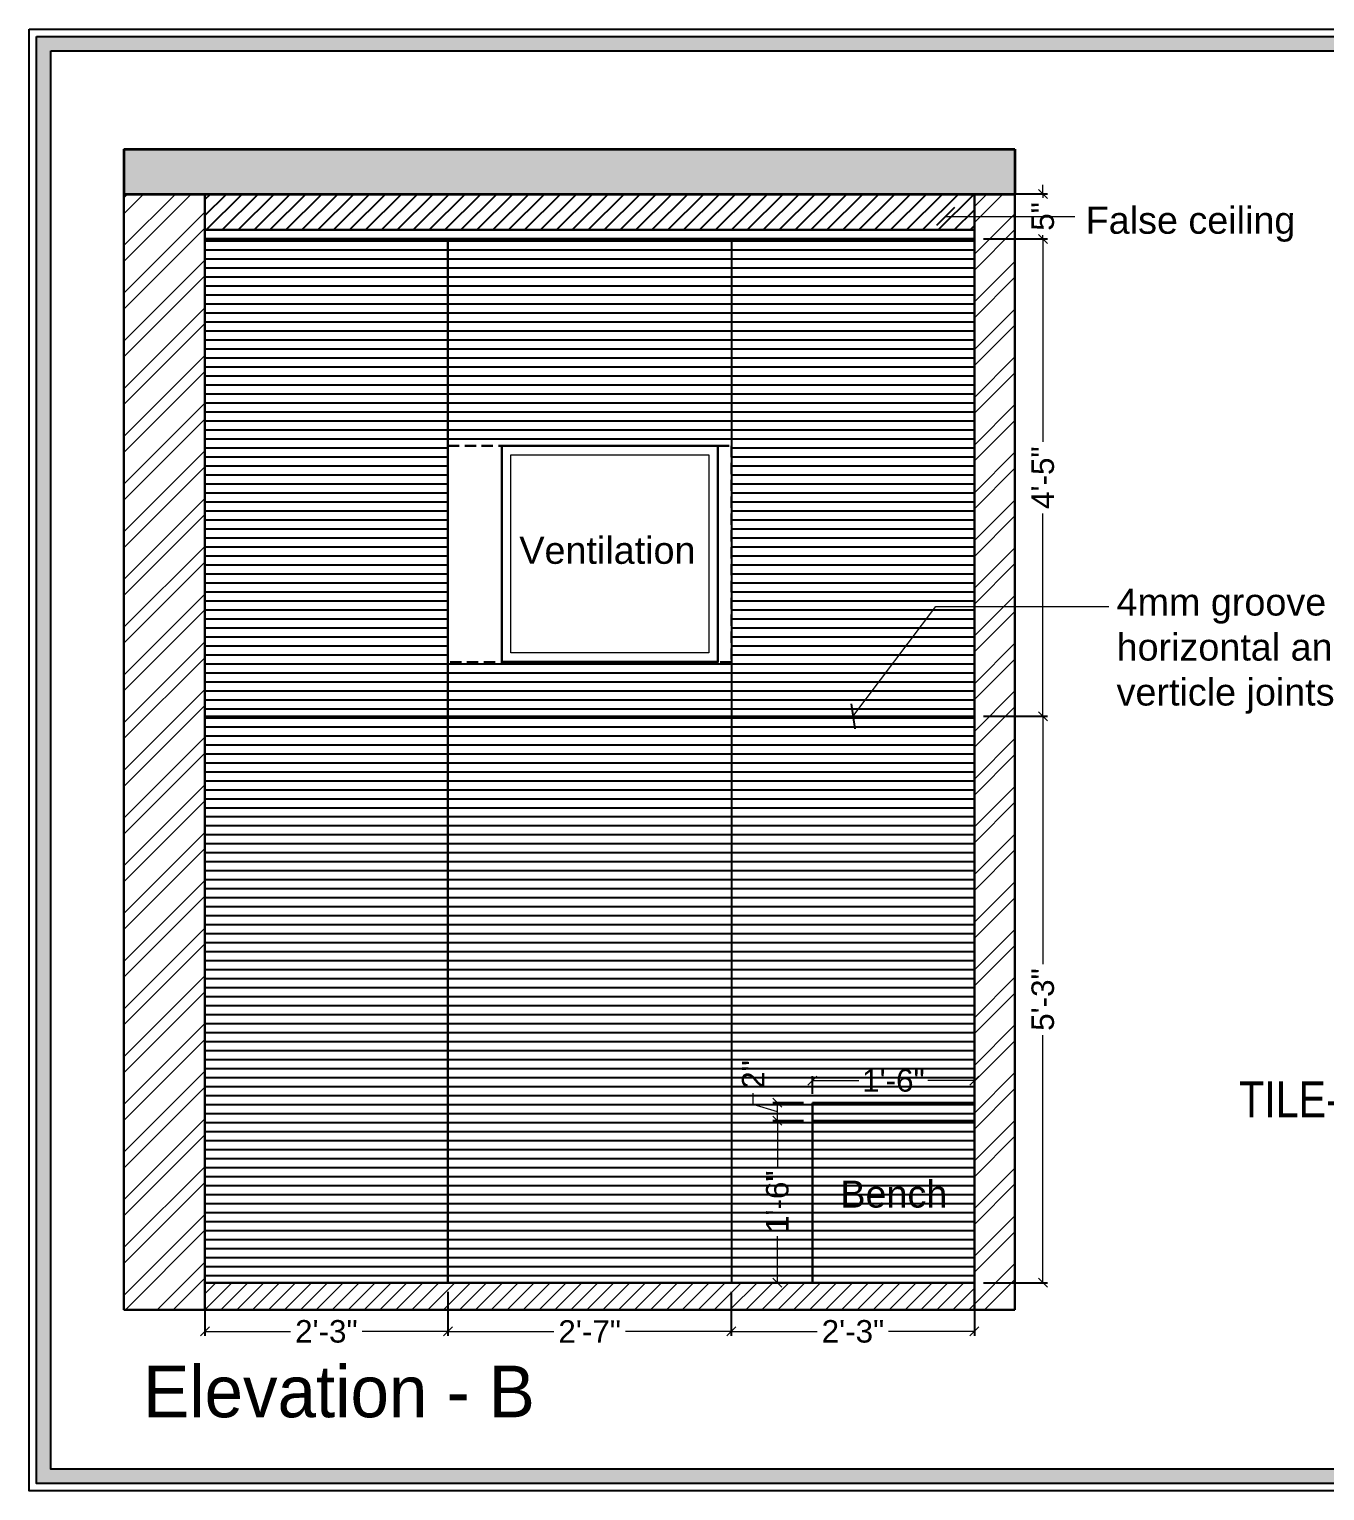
# Model space of a CAD drawing. Header units: millimetres. Extents: x 56222 to 3066687, y -650199 to -121287.
# Drawn here: x 155953.4 to 156097.3, y -179826.1 to -179663.6 of the extents above; entities that cross this region are included whole.
import ezdxf

# ---------------------------------------------------------------- set-up
doc = ezdxf.new("R2010")
doc.units = ezdxf.units.MM
doc.header["$MEASUREMENT"] = 0
doc.header["$PDMODE"] = 35
doc.linetypes.add('DASHED2', pattern=[0.375, 0.25, -0.125])
doc.layers.get('Defpoints').update_dxf_attribs({"color": 220})
for name, color, linetype, lineweight in [('dim05', 1, 'Continuous', 13), ('FIRST FLOOR ( TEXT )', 7, 'Continuous', 9), ('Flooring', 253, 'Continuous', 30), ('LABALLING', 1, 'Continuous', 25), ('NAME PLATE', 7, 'Continuous', 25), ('sec. mark', 5, 'Continuous', 25), ('wall', 7, 'Continuous', 30), ('XX~SLAB ( BEAM )~ ( DIM )', 7, 'Continuous', 9)]:
    doc.layers.add(name, color=color, linetype=linetype, lineweight=lineweight)
doc.layers.add('hatch', color=253, linetype='Continuous', lineweight=0, transparency=0.4)
doc.styles.add('Aerial', font='arial.ttf')
doc.styles.add('Arial', font='arial.ttf')
doc.styles.add('DATE', font='swissc.ttf', dxfattribs={"height": 6.75})
doc.styles.add('KATHA', font='swissc.ttf')
doc.styles.get("Standard").update_dxf_attribs({"font": 'arial.ttf', "height": 6})
doc.dimstyles.new('ISO-25', dxfattribs={"dimtxt": 2.5, "dimasz": 1, "dimexe": 0.5, "dimexo": 1, "dimtad": 0, "dimdec": 1, "dimlunit": 4, "dimtxsty": 'Standard', "dimblk": 'OBLIQUE', "dimcen": 2.5, "dimclrd": 1, "dimclre": 1, "dimclrt": 5, "dimadec": 0, "dimazin": 0, "dimtfac": 1, "dimtdec": 1, "dimtmove": 0, "dimatfit": 3, "dimfxl": 1, "dimlwd": -1, "dimarcsym": 0})
doc.dimstyles.new('NEW ', dxfattribs={"dimtxt": 3, "dimasz": 2, "dimexe": 1, "dimexo": 1, "dimgap": 0.089996, "dimtad": 0, "dimtoh": 1, "dimzin": 3, "dimdsep": 46, "dimlunit": 4, "dimtxsty": 'Aerial', "dimblk": 'OBLIQUE', "dimcen": 0.089996, "dimdle": 1, "dimclrd": 252, "dimclre": 252, "dimclrt": 7, "dimadec": 0, "dimazin": 1, "dimtfac": 1, "dimtdec": 0, "dimtofl": 0, "dimtmove": 1, "dimatfit": 3, "dimldrblk": 'OBLIQUE', "dimfxl": 1, "dimtolj": 1, "dimtzin": 0, "dimlwd": 5, "dimlwe": 5, "dimarcsym": 0})

# ---------------------------------------------------------------- blocks, each defined once
blk = doc.blocks.new('_Oblique')
at = {"layer": 'wall', "color": 0, "lineweight": -2}
blk.add_line((-0.5, -0.5), (0.5, 0.5), dxfattribs=at)
blk = doc.blocks.new('*D600')
at = {"layer": 'Defpoints', "color": 0, "lineweight": 25, "transparency": 16777216}
for p in [(155972.87, -179802.94), (155999.87, -179802.94), (155999.87, -179808.36)]:
    blk.add_point(p, dxfattribs=at)
at = {"layer": 'dim05', "color": 1, "linetype": 'Continuous', "lineweight": -2, "transparency": 16777216}
for p, q in [((155972.87, -179803.94), (155972.87, -179808.86)), ((155999.87, -179803.94), (155999.87, -179808.86))]:
    blk.add_line(p, q, dxfattribs=at)
at = {"layer": 'dim05', "color": 1, "linetype": 'Continuous', "transparency": 16777216}
for p, q in [((155972.87, -179808.36), (155982.4, -179808.36)), ((155999.87, -179808.36), (155990.34, -179808.36))]:
    blk.add_line(p, q, dxfattribs=at)
at = {"layer": 'dim05', "color": 1, "transparency": 16777216, "rotation": 180}
blk.add_blockref('_Oblique', (155972.87, -179808.36), dxfattribs=at)
at = {"layer": 'dim05', "color": 1, "transparency": 16777216}
blk.add_blockref('_Oblique', (155999.87, -179808.36), dxfattribs=at)
at = {"layer": 'dim05', "color": 5, "lineweight": 25, "transparency": 16777216, "insert": (155986.37, -179808.36), "char_height": 2.5, "attachment_point": 5, "style": 'Arial'}
blk.add_mtext('2\'-3"', dxfattribs=at)
blk = doc.blocks.new('*D601')
at = {"layer": 'Defpoints', "color": 0, "lineweight": 25, "transparency": 16777216}
for p in [(155999.87, -179802.94), (156031.36, -179802.94), (156031.36, -179808.36)]:
    blk.add_point(p, dxfattribs=at)
at = {"layer": 'dim05', "color": 1, "linetype": 'Continuous', "lineweight": -2, "transparency": 16777216}
for p, q in [((155999.87, -179803.94), (155999.87, -179808.86)), ((156031.36, -179803.94), (156031.36, -179808.86))]:
    blk.add_line(p, q, dxfattribs=at)
at = {"layer": 'dim05', "color": 1, "linetype": 'Continuous', "transparency": 16777216}
for p, q in [((155999.87, -179808.36), (156011.65, -179808.36)), ((156031.36, -179808.36), (156019.59, -179808.36))]:
    blk.add_line(p, q, dxfattribs=at)
at = {"layer": 'dim05', "color": 1, "transparency": 16777216, "rotation": 180}
blk.add_blockref('_Oblique', (155999.87, -179808.36), dxfattribs=at)
at = {"layer": 'dim05', "color": 1, "transparency": 16777216}
blk.add_blockref('_Oblique', (156031.36, -179808.36), dxfattribs=at)
at = {"layer": 'dim05', "color": 5, "lineweight": 25, "transparency": 16777216, "insert": (156015.62, -179808.36), "char_height": 2.5, "attachment_point": 5, "style": 'Arial'}
blk.add_mtext('2\'-7"', dxfattribs=at)
blk = doc.blocks.new('*D602')
at = {"layer": 'Defpoints', "color": 0, "lineweight": 25, "transparency": 16777216}
for p in [(156031.36, -179802.94), (156058.37, -179802.94), (156058.37, -179808.36)]:
    blk.add_point(p, dxfattribs=at)
at = {"layer": 'dim05', "color": 1, "linetype": 'Continuous', "lineweight": -2, "transparency": 16777216}
for p, q in [((156031.36, -179803.94), (156031.36, -179808.86)), ((156058.37, -179803.94), (156058.37, -179808.86))]:
    blk.add_line(p, q, dxfattribs=at)
at = {"layer": 'dim05', "color": 1, "linetype": 'Continuous', "transparency": 16777216}
for p, q in [((156031.36, -179808.36), (156040.9, -179808.36)), ((156058.37, -179808.36), (156048.84, -179808.36))]:
    blk.add_line(p, q, dxfattribs=at)
at = {"layer": 'dim05', "color": 1, "transparency": 16777216, "rotation": 180}
blk.add_blockref('_Oblique', (156031.36, -179808.36), dxfattribs=at)
at = {"layer": 'dim05', "color": 1, "transparency": 16777216}
blk.add_blockref('_Oblique', (156058.37, -179808.36), dxfattribs=at)
at = {"layer": 'dim05', "color": 5, "lineweight": 25, "transparency": 16777216, "insert": (156044.87, -179808.36), "char_height": 2.5, "attachment_point": 5, "style": 'Arial'}
blk.add_mtext('2\'-3"', dxfattribs=at)
blk = doc.blocks.new('*D603')
at = {"layer": 'Defpoints', "color": 0, "lineweight": 25, "transparency": 16777216}
for p in [(156058.37, -179739.99), (156065.97, -179739.99), (156058.37, -179802.94)]:
    blk.add_point(p, dxfattribs=at)
at = {"layer": 'dim05', "color": 1, "linetype": 'Continuous', "lineweight": -2, "transparency": 16777216}
for p, q in [((156059.37, -179739.99), (156066.47, -179739.99)), ((156059.37, -179802.94), (156066.47, -179802.94))]:
    blk.add_line(p, q, dxfattribs=at)
at = {"layer": 'dim05', "color": 1, "linetype": 'Continuous', "transparency": 16777216}
for p, q in [((156065.97, -179739.99), (156065.97, -179767.52)), ((156065.97, -179802.94), (156065.97, -179775.42))]:
    blk.add_line(p, q, dxfattribs=at)
at = {"layer": 'dim05', "color": 1, "transparency": 16777216}
for p, rotation in [((156065.97, -179739.99), 90), ((156065.97, -179802.94), 270)]:
    blk.add_blockref('_Oblique', p, dxfattribs=dict(at, rotation=rotation))
at = {"layer": 'dim05', "color": 5, "lineweight": 25, "transparency": 16777216, "insert": (156065.97, -179771.47), "char_height": 2.5, "attachment_point": 5, "rotation": 90, "style": 'Arial'}
blk.add_mtext('5\'-3"', dxfattribs=at)
blk = doc.blocks.new('*D604')
at = {"layer": 'Defpoints', "color": 0, "lineweight": 25, "transparency": 16777216}
for p in [(156058.37, -179686.94), (156065.97, -179686.94), (156058.37, -179739.99)]:
    blk.add_point(p, dxfattribs=at)
at = {"layer": 'dim05', "color": 1, "linetype": 'Continuous', "lineweight": -2, "transparency": 16777216}
for p, q in [((156059.37, -179686.94), (156066.47, -179686.94)), ((156059.37, -179739.99), (156066.47, -179739.99))]:
    blk.add_line(p, q, dxfattribs=at)
at = {"layer": 'dim05', "color": 1, "linetype": 'Continuous', "transparency": 16777216}
for p, q in [((156065.97, -179686.94), (156065.97, -179709.47)), ((156065.97, -179739.99), (156065.97, -179717.47))]:
    blk.add_line(p, q, dxfattribs=at)
at = {"layer": 'dim05', "color": 1, "transparency": 16777216}
for p, rotation in [((156065.97, -179686.94), 90), ((156065.97, -179739.99), 270)]:
    blk.add_blockref('_Oblique', p, dxfattribs=dict(at, rotation=rotation))
at = {"layer": 'dim05', "color": 5, "lineweight": 25, "transparency": 16777216, "insert": (156065.97, -179713.47), "char_height": 2.5, "attachment_point": 5, "rotation": 90, "style": 'Arial'}
blk.add_mtext('4\'-5"', dxfattribs=at)
blk = doc.blocks.new('*D605')
at = {"layer": 'Defpoints', "color": 0, "lineweight": 25, "transparency": 16777216}
for p in [(156040.37, -179784.94), (156036.48, -179802.94), (156040.37, -179802.94)]:
    blk.add_point(p, dxfattribs=at)
at = {"layer": 'dim05', "color": 1, "linetype": 'Continuous', "lineweight": -2, "transparency": 16777216}
for p, q in [((156039.37, -179784.94), (156035.98, -179784.94)), ((156039.37, -179802.94), (156035.98, -179802.94))]:
    blk.add_line(p, q, dxfattribs=at)
at = {"layer": 'dim05', "color": 1, "linetype": 'Continuous', "transparency": 16777216}
for p, q in [((156036.48, -179784.94), (156036.48, -179790.11)), ((156036.48, -179802.94), (156036.48, -179797.77))]:
    blk.add_line(p, q, dxfattribs=at)
at = {"layer": 'dim05', "color": 1, "transparency": 16777216}
for p, rotation in [((156036.48, -179784.94), 90), ((156036.48, -179802.94), 270)]:
    blk.add_blockref('_Oblique', p, dxfattribs=dict(at, rotation=rotation))
at = {"layer": 'dim05', "color": 5, "lineweight": 25, "transparency": 16777216, "insert": (156036.48, -179793.94), "char_height": 2.5, "attachment_point": 5, "rotation": 90, "style": 'Arial'}
blk.add_mtext('1\'-6"', dxfattribs=at)
blk = doc.blocks.new('*D606')
at = {"layer": 'Defpoints', "color": 0, "lineweight": 25, "transparency": 16777216}
for p in [(156036.48, -179782.94), (156040.37, -179782.94), (156040.37, -179784.94)]:
    blk.add_point(p, dxfattribs=at)
at = {"layer": 'dim05', "color": 1, "linetype": 'Continuous', "transparency": 16777216}
for p, q in [((156033.79, -179783.14), (156033.79, -179781.89)), ((156036.48, -179784.94), (156036.48, -179782.94)), ((156036.48, -179783.94), (156033.79, -179783.14))]:
    blk.add_line(p, q, dxfattribs=at)
at = {"layer": 'dim05', "color": 1, "linetype": 'Continuous', "lineweight": -2, "transparency": 16777216}
for p, q in [((156039.37, -179782.94), (156035.98, -179782.94)), ((156039.37, -179784.94), (156035.98, -179784.94))]:
    blk.add_line(p, q, dxfattribs=at)
at = {"layer": 'dim05', "color": 1, "transparency": 16777216}
for p, rotation in [((156036.48, -179782.94), 90), ((156036.48, -179784.94), 270)]:
    blk.add_blockref('_Oblique', p, dxfattribs=dict(at, rotation=rotation))
at = {"layer": 'dim05', "color": 5, "lineweight": 25, "transparency": 16777216, "insert": (156033.79, -179779.8), "char_height": 2.5, "attachment_point": 5, "rotation": 90, "style": 'Arial'}
blk.add_mtext('2"', dxfattribs=at)
blk = doc.blocks.new('*D607')
at = {"layer": 'Defpoints', "color": 0, "lineweight": 25, "transparency": 16777216}
for p in [(156058.37, -179780.47), (156040.37, -179782.94), (156058.37, -179782.94)]:
    blk.add_point(p, dxfattribs=at)
at = {"layer": 'dim05', "color": 1, "linetype": 'Continuous', "lineweight": -2, "transparency": 16777216}
for p, q in [((156040.37, -179781.94), (156040.37, -179779.97)), ((156058.37, -179781.94), (156058.37, -179779.97))]:
    blk.add_line(p, q, dxfattribs=at)
at = {"layer": 'dim05', "color": 1, "linetype": 'Continuous', "transparency": 16777216}
for p, q in [((156040.37, -179780.47), (156045.54, -179780.47)), ((156058.37, -179780.47), (156053.2, -179780.47))]:
    blk.add_line(p, q, dxfattribs=at)
at = {"layer": 'dim05', "color": 1, "transparency": 16777216, "rotation": 180}
blk.add_blockref('_Oblique', (156040.37, -179780.47), dxfattribs=at)
at = {"layer": 'dim05', "color": 1, "transparency": 16777216}
blk.add_blockref('_Oblique', (156058.37, -179780.47), dxfattribs=at)
at = {"layer": 'dim05', "color": 5, "lineweight": 25, "transparency": 16777216, "insert": (156049.37, -179780.47), "char_height": 2.5, "attachment_point": 5, "style": 'Arial'}
blk.add_mtext('1\'-6"', dxfattribs=at)
blk = doc.blocks.new('*D647')
at = {"layer": 'Defpoints', "color": 0, "lineweight": 25, "transparency": 16777216}
for p in [(156058.37, -179681.94), (156065.97, -179681.94), (156058.37, -179686.94)]:
    blk.add_point(p, dxfattribs=at)
at = {"layer": 'dim05', "color": 1, "linetype": 'Continuous', "lineweight": -2, "transparency": 16777216}
for p, q in [((156059.37, -179681.94), (156066.47, -179681.94)), ((156059.37, -179686.94), (156066.47, -179686.94))]:
    blk.add_line(p, q, dxfattribs=at)
at = {"layer": 'dim05', "color": 1, "linetype": 'Continuous', "transparency": 16777216}
for p, q in [((156065.97, -179681.94), (156065.97, -179680.94)), ((156065.97, -179681.94), (156065.97, -179682.38)), ((156065.97, -179686.94), (156065.97, -179686.51)), ((156065.97, -179686.94), (156065.97, -179687.94))]:
    blk.add_line(p, q, dxfattribs=at)
at = {"layer": 'dim05', "color": 1, "transparency": 16777216}
for p, rotation in [((156065.97, -179681.94), 270), ((156065.97, -179686.94), 90)]:
    blk.add_blockref('_Oblique', p, dxfattribs=dict(at, rotation=rotation))
at = {"layer": 'dim05', "color": 5, "lineweight": 25, "transparency": 16777216, "insert": (156065.97, -179684.44), "char_height": 2.5, "attachment_point": 5, "rotation": 90, "style": 'Arial'}
blk.add_mtext('5"', dxfattribs=at)

msp = doc.modelspace()

# ---------------------------------------------------------------- hatches: boundary and pattern name
at = {"layer": 'hatch'}
h = msp.add_hatch(dxfattribs=at)
h.set_pattern_fill('AR-CONC', color=256, scale=0.5)
h.set_pattern_definition([(50, (10889.326, -1619.184), (3.586300913, -0.313760675), [0.375, -4.125]), (355, (10889.326, -1619.184), (-0.69375667, 3.76096067), [0.3, -3.3]), (100.4514445, (10889.625, -1619.21), (2.892544234, 3.447199955), [0.31870096, -3.50571056]), (46.1842, (10889.326, -1618.184), (5.33620665, -0.8275964), [0.5625, -6.1875]), (96.6356355, (10889.7707, -1618.253), (4.67330973, 4.870593), [0.47805171, -5.2585688]), (351.184164, (10889.326, -1618.184), (4.67330973, 4.870593), [0.45, -4.95]), (21, (10889.826, -1618.434), (2.98453526, -2.013094453), [0.375, -4.125]), (326, (10889.826, -1618.434), (1.21657666, 3.625750225), [0.3, -3.3]), (71.4514447, (10890.0747, -1618.6018), (4.201111884, 1.612655764), [0.31870095, -3.50571056]), (37.5, (10889.326, -1619.184), (0.0607992766, 1.664469269), [0, -3.26, 0, -3.35, 0, -3.3125]), (7.5, (10889.326, -1619.184), (1.315347687, 1.97205856), [0, -1.91, 0, -3.185, 0, -1.2625]), (327.5, (10888.211, -1619.184), (2.669112181, -0.112774359), [0, -1.25, 0, -3.9, 0, -5.175]), (317.5, (10887.711, -1619.184), (2.915930847, 0.500524912), [0, -1.625, 0, -2.59, 0, -3.675])])
h.paths.add_polyline_path([(156062.867, -179676.944), (155963.867, -179676.944), (155963.867, -179681.944), (156062.867, -179681.944)])
at = {"layer": 'hatch', "ltscale": 10}
h = msp.add_hatch(dxfattribs=at)
h.set_pattern_fill('ANSI32', color=256, scale=10, style=0)
h.set_pattern_definition([(45, (10889.326, -1616.184), (-2.65165043, 2.65165043), []), (45, (10891.0937, -1616.184), (-2.65165043, 2.65165043), [])])
h.paths.add_polyline_path([(155972.867, -179681.944), (155963.867, -179681.944), (155963.867, -179805.944), (155972.867, -179805.944)])
h.paths.add_polyline_path([(156062.867, -179681.944), (156058.367, -179681.944), (156058.367, -179805.944), (156062.867, -179805.944)])
at = {"layer": 'hatch', "linetype": 'DASHED2', "lineweight": 25}
h = msp.add_hatch(dxfattribs=at)
h.set_pattern_fill('ANSI31', color=6, scale=10)
h.set_pattern_definition([(45, (2184.3824, 2402.8957), (-0.8838834765, 0.8838834765), [])])
h.paths.add_polyline_path([(156058.367, -179681.944), (155972.867, -179681.944), (155972.867, -179685.944), (156058.367, -179685.944)])
at = {"layer": 'hatch'}
h = msp.add_hatch(dxfattribs=at)
h.set_pattern_fill('ANSI31', color=256, scale=10)
h.set_pattern_definition([(45, (10889.326, -1616.184), (-0.8838834765, 0.8838834765), [])])
h.paths.add_polyline_path([(156058.367, -179805.944), (156058.367, -179802.944), (155972.867, -179802.944), (155972.867, -179805.944)])
at = {"layer": 'NAME PLATE', "true_color": 0xd39e00}
h = msp.add_hatch(color=42, dxfattribs=at)
h.paths.add_polyline_path([(155954.162, -179825.259), (156182.648, -179825.259), (156182.648, -179664.434), (155954.162, -179664.434)])
h.paths.add_polyline_path([(155955.766, -179823.656), (156181.044, -179823.656), (156181.044, -179666.037), (155955.766, -179666.037)], flags=16)
at = {"layer": 'XX~SLAB ( BEAM )~ ( DIM )', "linetype": 'DASHED2', "lineweight": 25, "true_color": 0xdeceba, "transparency": 33554493}
h = msp.add_hatch(dxfattribs=at)
h.set_pattern_fill('_USER', color=254, pattern_type=0)
h.set_pattern_definition([(0, (2736.6868, 2038.8552), (0, 1), [])])
h.paths.add_polyline_path([(156058.367, -179686.944), (156031.365, -179686.944), (156031.365, -179739.994), (156058.367, -179739.994)])
h.paths.add_polyline_path([(156058.367, -179739.994), (156031.365, -179739.994), (156031.365, -179802.944), (156058.367, -179802.944)])
h.paths.add_polyline_path([(156031.365, -179739.994), (155999.869, -179739.994), (155999.869, -179802.944), (156031.365, -179802.944)])
h.paths.add_polyline_path([(155999.869, -179739.994), (155972.867, -179739.994), (155972.867, -179802.944), (155999.869, -179802.944)])
h.paths.add_polyline_path([(155999.869, -179686.944), (155972.867, -179686.944), (155972.867, -179739.994), (155999.869, -179739.994)])
h.paths.add_polyline_path([(156031.365, -179733.986), (155999.869, -179733.986), (155999.869, -179739.994), (156031.365, -179739.994)])
h.paths.add_polyline_path([(156031.365, -179686.944), (155999.869, -179686.944), (155999.869, -179709.944), (156031.365, -179709.944)])

# ---------------------------------------------------------------- linework, layer by layer
at = {"color": 6, "lineweight": 30}
for p, q in [((155972.867, -179685.944), (156058.367, -179685.944)), ((155972.867, -179686.944), (156058.367, -179686.944))]:
    msp.add_line(p, q, dxfattribs=at)
at = {"layer": 'dim05', "color": 1, "lineweight": 35}
for p, q in [((155963.867, -179676.944), (156062.867, -179676.944)), ((155963.867, -179676.944), (155963.867, -179681.944)), ((156062.867, -179676.944), (156062.867, -179681.944)), ((155963.867, -179681.944), (156062.867, -179681.944))]:
    msp.add_line(p, q, dxfattribs=at)
at = {"layer": 'Flooring', "ltscale": 4}
msp.add_line((156058.367, -179802.944), (155972.867, -179802.944), dxfattribs=at)
at = {"layer": 'NAME PLATE', "color": 42, "true_color": 0xd39e00}
for points in [[(155953.36, -179663.632), (156183.45, -179663.632), (156183.45, -179826.061), (155953.36, -179826.061)], [(155954.162, -179664.434), (156182.648, -179664.434), (156182.648, -179825.259), (155954.162, -179825.259)], [(155955.766, -179666.037), (156181.044, -179666.037), (156181.044, -179823.656), (155955.766, -179823.656)]]:
    msp.add_lwpolyline(points, close=True, dxfattribs=at)
at = {"layer": 'wall', "lineweight": 30}
for p, q in [((155963.867, -179805.944), (155963.867, -179678.944)), ((156062.867, -179678.944), (156062.867, -179805.944)), ((155972.867, -179681.944), (155972.867, -179805.944)), ((156058.367, -179681.944), (156058.367, -179805.944)), ((156058.367, -179782.944), (156040.367, -179782.944)), ((156040.367, -179782.944), (156040.367, -179802.944)), ((156058.367, -179784.944), (156040.367, -179784.944)), ((156062.867, -179805.944), (155963.867, -179805.944))]:
    msp.add_line(p, q, dxfattribs=at)
msp.add_lwpolyline([(156029.872, -179709.944), (156029.872, -179733.944), (156005.872, -179733.944), (156005.872, -179709.944)], close=True, dxfattribs=at)
at = {"layer": 'wall', "lineweight": 5}
msp.add_lwpolyline([(156028.872, -179710.944), (156028.872, -179732.944), (156006.872, -179732.944), (156006.872, -179710.944)], close=True, dxfattribs=at)
at = {"layer": 'XX~SLAB ( BEAM )~ ( DIM )', "color": 27, "lineweight": 25, "true_color": 0x7d5120}
for points in [[(155972.867, -179686.944), (155999.869, -179686.944), (155999.869, -179739.994), (155972.867, -179739.994)], [(155999.869, -179686.944), (156031.365, -179686.944), (156031.365, -179739.994), (155999.869, -179739.994)], [(156058.367, -179686.944), (156031.365, -179686.944), (156031.365, -179739.994), (156058.367, -179739.994)], [(155972.867, -179739.994), (155999.869, -179739.994), (155999.869, -179802.944), (155972.867, -179802.944)], [(155999.869, -179739.994), (156031.365, -179739.994), (156031.365, -179802.944), (155999.869, -179802.944)], [(156058.367, -179739.994), (156031.365, -179739.994), (156031.365, -179802.944), (156058.367, -179802.944)]]:
    msp.add_lwpolyline(points, close=True, dxfattribs=at)
at = {"layer": 'XX~SLAB ( BEAM )~ ( DIM )', "color": 152, "linetype": 'DASHED2', "lineweight": 30, "ltscale": 5, "true_color": 0x2776bb}
msp.add_lwpolyline([(155999.872, -179709.944), (156031.365, -179709.944), (156031.365, -179733.986), (155999.872, -179733.986)], close=True, dxfattribs=at)

# ---------------------------------------------------------------- texts
at = {"layer": 'FIRST FLOOR ( TEXT )', "color": 1, "insert": (156116.911, -179785.917), "char_height": 4, "attachment_point": 5, "style": 'KATHA'}
msp.add_mtext('TILE- REGAL SWISS ONYX\\P1600X800MM', dxfattribs=at)
at = {"layer": 'LABALLING', "lineweight": 5, "ltscale": 4, "char_height": 3, "attachment_point": 1}
for s, insert in [('False ceiling', (156070.731, -179683.362)), ('Ventilation', (156007.812, -179720.044)), ('Bench', (156043.474, -179791.59))]:
    msp.add_mtext(s, dxfattribs=dict(at, insert=insert))
at = {"layer": 'LABALLING', "lineweight": 5, "ltscale": 4, "insert": (156074.162, -179725.794, 0.5), "char_height": 3, "width": 34.35798, "attachment_point": 1}
msp.add_mtext('4mm groove in horizontal and verticle joints', dxfattribs=at)
at = {"layer": 'sec. mark', "lineweight": 20, "insert": (155957.668, -179812.155), "char_height": 5.74001, "attachment_point": 1, "style": 'DATE'}
msp.add_mtext_dynamic_manual_height_columns('\\pxqc;{\\fCentury Gothic|b0|i0|c0|p34;\\C5;Elevation - B}', width=60.21435, gutter_width=1, heights=[0], dxfattribs=at)

# ---------------------------------------------------------------- dimensions: what is measured, and where the dimension line sits
at = {"layer": 'dim05', "color": 27, "lineweight": 25, "true_color": 0x7d5120}
for base, p1, p2, picture, middle in [((156065.969, -179681.944), (156058.367, -179686.944), (156058.367, -179681.944), '*D647', (156065.969, -179684.444)), ((156065.969, -179686.944), (156058.367, -179739.994), (156058.367, -179686.944), '*D604', (156065.969, -179713.469)), ((156065.969, -179739.994), (156058.367, -179802.944), (156058.367, -179739.994), '*D603', (156065.969, -179771.469)), ((156036.482, -179782.944), (156040.367, -179784.944), (156040.367, -179782.944), '*D606', (156033.79, -179781.262)), ((156036.482, -179802.944), (156040.367, -179784.944), (156040.367, -179802.944), '*D605', (156036.482, -179793.944))]:
    dim = msp.add_linear_dim(base=base, p1=p1, p2=p2, angle=90, dimstyle='ISO-25', override={"dimdec": 0, "dimtxsty": 'Arial', "dimtmove": 1}, dxfattribs=at)
    dim.commit()
    dim.dimension.update_dxf_attribs({"geometry": picture, "text_midpoint": middle})
for base, p1, p2, picture, middle in [((156058.367, -179780.475), (156040.367, -179782.944), (156058.367, -179782.944), '*D607', (156049.367, -179780.475)), ((155999.869, -179808.36), (155972.867, -179802.944), (155999.869, -179802.944), '*D600', (155986.368, -179808.36)), ((156031.365, -179808.36), (155999.869, -179802.944), (156031.365, -179802.944), '*D601', (156015.617, -179808.36)), ((156058.367, -179808.36), (156031.365, -179802.944), (156058.367, -179802.944), '*D602', (156044.866, -179808.36))]:
    dim = msp.add_linear_dim(base=base, p1=p1, p2=p2, dimstyle='ISO-25', override={"dimdec": 0, "dimtxsty": 'Arial', "dimtmove": 1}, dxfattribs=at)
    dim.commit()
    dim.dimension.update_dxf_attribs({"geometry": picture, "text_midpoint": middle})

# ---------------------------------------------------------------- leaders
at = {"layer": 'LABALLING', "lineweight": 5, "ltscale": 2}
for points in [[(156055.169, -179684.443), (156069.512, -179684.443)], [(156044.866, -179739.994), (156054.07, -179727.773), (156073.309, -179727.773)]]:
    msp.add_leader(points, dimstyle='NEW ', override={"dimexe": 7, "dimexo": 7, "dimclrd": 1, "dimfxl": 200, "dimfxlon": 1, "dimarcsym": 2}, dxfattribs=at)

doc.saveas('drawing.dxf')
